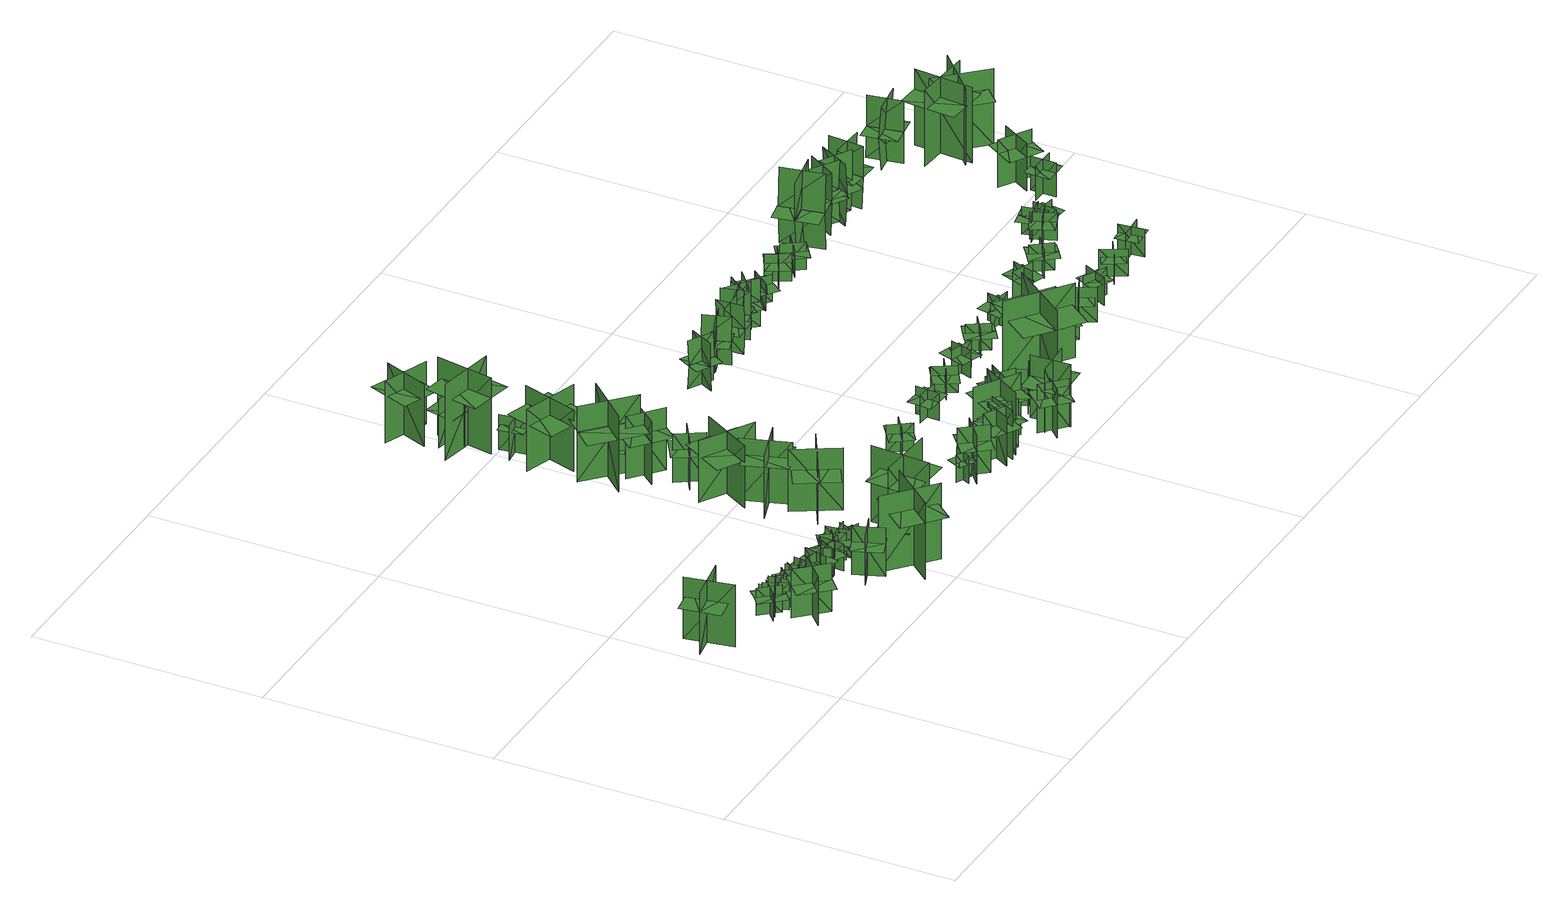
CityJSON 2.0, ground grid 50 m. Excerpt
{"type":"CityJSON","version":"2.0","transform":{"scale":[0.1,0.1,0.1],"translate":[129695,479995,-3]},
"CityObjects":{
"tree1":{"type":"SolitaryVegetationObject","geometry":[{"type":"MultiSurface","lod":"1","boundaries":[[[0,1,2]],[[0,2,3]],[[4,5,6]],[[4,6,7]],[[8,9,10]],[[8,10,11]],[[8,11,12]],[[8,12,13]]]}]},
"tree2":{"type":"SolitaryVegetationObject","geometry":[{"type":"MultiSurface","lod":"1","boundaries":[[[14,15,16]],[[14,16,17]],[[18,19,20]],[[18,20,21]],[[22,23,24]],[[22,24,25]],[[22,23,26]],[[22,26,27]]]}]},
"tree3":{"type":"SolitaryVegetationObject","geometry":[{"type":"MultiSurface","lod":"1","boundaries":[[[28,29,30]],[[28,30,31]],[[32,33,34]],[[32,34,35]],[[36,37,38]],[[36,38,39]],[[36,39,40]],[[36,40,41]]]}]},
"tree4":{"type":"SolitaryVegetationObject","geometry":[{"type":"MultiSurface","lod":"1","boundaries":[[[42,43,44]],[[42,44,45]],[[46,47,48]],[[46,48,49]],[[50,51,52]],[[50,52,53]],[[50,53,54]],[[50,54,55]]]}]},
"tree5":{"type":"SolitaryVegetationObject","geometry":[{"type":"MultiSurface","lod":"1","boundaries":[[[56,57,58]],[[56,58,59]],[[60,61,62]],[[60,62,63]],[[64,65,66]],[[64,66,67]],[[64,67,68]],[[64,68,69]]]}]},
"tree6":{"type":"SolitaryVegetationObject","geometry":[{"type":"MultiSurface","lod":"1","boundaries":[[[70,71,72]],[[70,72,73]],[[74,75,76]],[[74,76,77]],[[78,79,80]],[[78,80,81]],[[78,81,82]],[[78,82,83]]]}]},
"tree7":{"type":"SolitaryVegetationObject","geometry":[{"type":"MultiSurface","lod":"1","boundaries":[[[84,85,86]],[[84,86,87]],[[88,89,90]],[[88,90,91]],[[92,93,94]],[[92,94,95]],[[92,95,96]],[[92,96,97]]]}]},
"tree8":{"type":"SolitaryVegetationObject","geometry":[{"type":"MultiSurface","lod":"1","boundaries":[[[98,99,100]],[[98,100,101]],[[102,103,104]],[[102,104,105]],[[106,107,108]],[[106,108,109]],[[106,109,110]],[[106,110,111]]]}]},
"tree9":{"type":"SolitaryVegetationObject","geometry":[{"type":"MultiSurface","lod":"1","boundaries":[[[112,113,114]],[[112,114,115]],[[116,117,118]],[[116,118,119]],[[120,121,122]],[[120,122,123]],[[120,123,124]],[[120,124,125]]]}]},
"tree10":{"type":"SolitaryVegetationObject","geometry":[{"type":"MultiSurface","lod":"1","boundaries":[[[126,127,128]],[[126,128,129]],[[130,131,132]],[[130,132,133]],[[134,135,136]],[[134,136,137]],[[134,137,138]],[[134,138,139]]]}]},
"tree11":{"type":"SolitaryVegetationObject","geometry":[{"type":"MultiSurface","lod":"1","boundaries":[[[140,141,142]],[[140,142,143]],[[144,145,146]],[[144,146,147]],[[148,149,150]],[[148,150,151]],[[148,151,152]],[[148,152,153]]]}]},
"tree12":{"type":"SolitaryVegetationObject","geometry":[{"type":"MultiSurface","lod":"1","boundaries":[[[154,155,156]],[[154,156,157]],[[158,159,160]],[[158,160,161]],[[162,163,164]],[[162,164,165]],[[162,165,166]],[[162,166,167]]]}]},
"tree13":{"type":"SolitaryVegetationObject","geometry":[{"type":"MultiSurface","lod":"1","boundaries":[[[168,169,170]],[[168,170,171]],[[172,173,174]],[[172,174,175]],[[176,177,178]],[[176,178,179]],[[176,180,181]],[[176,181,177]]]}]},
"tree14":{"type":"SolitaryVegetationObject","geometry":[{"type":"MultiSurface","lod":"1","boundaries":[[[182,183,184]],[[182,184,185]],[[186,187,188]],[[186,188,189]],[[190,191,192]],[[190,192,193]],[[190,193,194]],[[190,194,195]]]}]},
"tree15":{"type":"SolitaryVegetationObject","geometry":[{"type":"MultiSurface","lod":"1","boundaries":[[[196,197,198]],[[196,198,199]],[[200,201,202]],[[200,202,203]],[[204,205,206]],[[204,206,207]],[[204,207,208]],[[204,208,209]]]}]},
"tree16":{"type":"SolitaryVegetationObject","geometry":[{"type":"MultiSurface","lod":"1","boundaries":[[[210,211,212]],[[210,212,213]],[[214,215,216]],[[214,216,217]],[[218,219,220]],[[218,220,221]],[[218,221,222]],[[218,222,223]]]}]},
"tree17":{"type":"SolitaryVegetationObject","geometry":[{"type":"MultiSurface","lod":"1","boundaries":[[[224,225,226]],[[224,226,227]],[[228,229,230]],[[228,230,231]],[[232,233,234]],[[232,234,235]],[[232,236,237]],[[232,237,233]]]}]},
"tree18":{"type":"SolitaryVegetationObject","geometry":[{"type":"MultiSurface","lod":"1","boundaries":[[[238,239,240]],[[238,240,241]],[[242,243,244]],[[242,244,245]],[[246,247,248]],[[246,248,249]],[[246,249,250]],[[246,250,251]]]}]},
"tree19":{"type":"SolitaryVegetationObject","geometry":[{"type":"MultiSurface","lod":"1","boundaries":[[[252,253,254]],[[252,254,255]],[[256,257,258]],[[256,258,259]],[[260,261,262]],[[260,262,263]],[[260,264,265]],[[260,265,261]]]}]},
"tree20":{"type":"SolitaryVegetationObject","geometry":[{"type":"MultiSurface","lod":"1","boundaries":[[[266,267,268]],[[266,268,269]],[[270,271,272]],[[270,272,273]],[[274,275,276]],[[274,276,277]],[[274,277,278]],[[274,278,279]]]}]},
"tree21":{"type":"SolitaryVegetationObject","geometry":[{"type":"MultiSurface","lod":"1","boundaries":[[[280,281,282]],[[280,282,283]],[[284,285,286]],[[284,286,287]],[[288,289,290]],[[288,290,291]],[[288,292,293]],[[288,293,289]]]}]},
"tree22":{"type":"SolitaryVegetationObject","geometry":[{"type":"MultiSurface","lod":"1","boundaries":[[[294,295,296]],[[294,296,297]],[[298,299,300]],[[298,300,301]],[[302,303,304]],[[302,304,305]],[[302,303,306]],[[302,306,307]]]}]},
"tree23":{"type":"SolitaryVegetationObject","geometry":[{"type":"MultiSurface","lod":"1","boundaries":[[[308,309,310]],[[308,310,311]],[[312,313,314]],[[312,314,315]],[[316,317,318]],[[316,318,319]],[[316,320,321]],[[316,321,317]]]}]},
"tree24":{"type":"SolitaryVegetationObject","geometry":[{"type":"MultiSurface","lod":"1","boundaries":[[[322,323,324]],[[322,324,325]],[[326,327,328]],[[326,328,329]],[[330,331,332]],[[330,332,333]],[[330,333,334]],[[330,334,335]]]}]},
"tree25":{"type":"SolitaryVegetationObject","geometry":[{"type":"MultiSurface","lod":"1","boundaries":[[[336,337,338]],[[336,338,339]],[[340,341,342]],[[340,342,343]],[[344,345,346]],[[344,346,347]],[[344,345,348]],[[344,348,349]]]}]},
"tree26":{"type":"SolitaryVegetationObject","geometry":[{"type":"MultiSurface","lod":"1","boundaries":[[[350,351,352]],[[350,352,353]],[[354,355,356]],[[354,356,357]],[[358,359,360]],[[358,360,361]],[[358,362,363]],[[358,363,359]]]}]},
"tree27":{"type":"SolitaryVegetationObject","geometry":[{"type":"MultiSurface","lod":"1","boundaries":[[[364,365,366]],[[364,366,367]],[[368,369,370]],[[368,370,371]],[[372,373,374]],[[372,374,375]],[[372,376,377]],[[372,377,373]]]}]},
"tree28":{"type":"SolitaryVegetationObject","geometry":[{"type":"MultiSurface","lod":"1","boundaries":[[[378,379,380]],[[378,380,381]],[[382,383,384]],[[382,384,385]],[[386,387,388]],[[386,388,389]],[[386,390,391]],[[386,391,387]]]}]},
"tree29":{"type":"SolitaryVegetationObject","geometry":[{"type":"MultiSurface","lod":"1","boundaries":[[[392,393,394]],[[392,394,395]],[[396,397,398]],[[396,398,399]],[[400,401,402]],[[400,402,403]],[[400,403,404]],[[400,404,405]]]}]},
"tree30":{"type":"SolitaryVegetationObject","geometry":[{"type":"MultiSurface","lod":"1","boundaries":[[[406,407,408]],[[406,408,409]],[[410,411,412]],[[410,412,413]],[[414,415,416]],[[414,416,417]],[[414,418,419]],[[414,419,415]]]}]},
"tree31":{"type":"SolitaryVegetationObject","geometry":[{"type":"MultiSurface","lod":"1","boundaries":[[[420,421,422]],[[420,422,423]],[[424,425,426]],[[424,426,427]],[[428,429,430]],[[428,430,431]],[[428,432,433]],[[428,433,429]]]}]},
"tree32":{"type":"SolitaryVegetationObject","geometry":[{"type":"MultiSurface","lod":"1","boundaries":[[[434,435,436]],[[434,436,437]],[[438,439,440]],[[438,440,441]],[[442,443,444]],[[442,444,445]],[[442,446,447]],[[442,447,443]]]}]},
"tree33":{"type":"SolitaryVegetationObject","geometry":[{"type":"MultiSurface","lod":"1","boundaries":[[[448,449,450]],[[448,450,451]],[[452,453,454]],[[452,454,455]],[[456,457,458]],[[456,458,459]],[[456,460,461]],[[456,461,457]]]}]},
"tree34":{"type":"SolitaryVegetationObject","geometry":[{"type":"MultiSurface","lod":"1","boundaries":[[[462,463,464]],[[462,464,465]],[[466,467,468]],[[466,468,469]],[[470,471,472]],[[470,472,473]],[[470,474,475]],[[470,475,471]]]}]},
"tree35":{"type":"SolitaryVegetationObject","geometry":[{"type":"MultiSurface","lod":"1","boundaries":[[[476,477,478]],[[476,478,479]],[[480,481,482]],[[480,482,483]],[[484,485,486]],[[484,486,487]],[[484,488,489]],[[484,489,485]]]}]},
"tree36":{"type":"SolitaryVegetationObject","geometry":[{"type":"MultiSurface","lod":"1","boundaries":[[[490,491,492]],[[490,492,493]],[[494,495,496]],[[494,496,497]],[[498,499,500]],[[498,500,501]],[[498,501,502]],[[498,502,503]]]}]},
"tree37":{"type":"SolitaryVegetationObject","geometry":[{"type":"MultiSurface","lod":"1","boundaries":[[[504,505,506]],[[504,506,507]],[[508,509,510]],[[508,510,511]],[[512,513,514]],[[512,514,515]],[[512,516,517]],[[512,517,513]]]}]},
"tree38":{"type":"SolitaryVegetationObject","geometry":[{"type":"MultiSurface","lod":"1","boundaries":[[[518,519,520]],[[518,520,521]],[[522,523,524]],[[522,524,525]],[[526,527,528]],[[526,528,529]],[[526,530,531]],[[526,531,527]]]}]},
"tree39":{"type":"SolitaryVegetationObject","geometry":[{"type":"MultiSurface","lod":"1","boundaries":[[[532,533,534]],[[532,534,535]],[[536,537,538]],[[536,538,539]],[[540,541,542]],[[540,542,543]],[[540,544,545]],[[540,545,541]]]}]},
"tree40":{"type":"SolitaryVegetationObject","geometry":[{"type":"MultiSurface","lod":"1","boundaries":[[[546,547,548]],[[546,548,549]],[[550,551,552]],[[550,552,553]],[[554,555,556]],[[554,556,557]],[[554,558,559]],[[554,559,555]]]}]},
"tree41":{"type":"SolitaryVegetationObject","geometry":[{"type":"MultiSurface","lod":"1","boundaries":[[[560,561,562]],[[560,562,563]],[[564,565,566]],[[564,566,567]],[[568,569,570]],[[568,570,571]],[[568,571,572]],[[568,572,573]]]}]},
"tree42":{"type":"SolitaryVegetationObject","geometry":[{"type":"MultiSurface","lod":"1","boundaries":[[[574,575,576]],[[574,576,577]],[[578,579,580]],[[578,580,581]],[[582,583,584]],[[582,584,585]],[[582,586,587]],[[582,587,583]]]}]},
"tree43":{"type":"SolitaryVegetationObject","geometry":[{"type":"MultiSurface","lod":"1","boundaries":[[[588,589,590]],[[588,590,591]],[[592,593,594]],[[592,594,595]],[[596,597,598]],[[596,598,599]],[[596,600,601]],[[596,601,597]]]}]},
"tree44":{"type":"SolitaryVegetationObject","geometry":[{"type":"MultiSurface","lod":"1","boundaries":[[[602,603,604]],[[602,604,605]],[[606,607,608]],[[606,608,609]],[[610,611,607]],[[610,607,606]],[[612,613,603]],[[612,603,602]],[[602,603,614]],[[602,614,615]],[[602,616,617]],[[602,617,603]]]}]},
"tree45":{"type":"SolitaryVegetationObject","geometry":[{"type":"MultiSurface","lod":"1","boundaries":[[[618,619,620]],[[618,620,621]],[[622,623,624]],[[622,624,625]],[[626,627,628]],[[626,628,629]],[[626,629,630]],[[626,630,631]]]}]},
"tree46":{"type":"SolitaryVegetationObject","geometry":[{"type":"MultiSurface","lod":"1","boundaries":[[[632,633,634]],[[632,634,635]],[[636,637,638]],[[636,638,639]],[[640,641,642]],[[640,642,643]],[[640,643,644]],[[640,644,645]]]}]},
"tree47":{"type":"SolitaryVegetationObject","geometry":[{"type":"MultiSurface","lod":"1","boundaries":[[[646,647,648]],[[646,648,649]],[[650,651,652]],[[650,652,653]],[[654,655,651]],[[654,651,650]],[[656,657,647]],[[656,647,646]],[[646,647,658]],[[646,658,659]],[[646,660,661]],[[646,661,647]]]}]},
"tree48":{"type":"SolitaryVegetationObject","geometry":[{"type":"MultiSurface","lod":"1","boundaries":[[[662,663,664]],[[662,664,665]],[[666,667,668]],[[666,668,669]],[[670,671,672]],[[670,672,673]],[[670,673,674]],[[670,674,675]]]}]},
"tree49":{"type":"SolitaryVegetationObject","geometry":[{"type":"MultiSurface","lod":"1","boundaries":[[[676,677,678]],[[676,678,679]],[[680,681,682]],[[680,682,683]],[[684,685,681]],[[684,681,680]],[[686,687,677]],[[686,677,676]],[[676,677,688]],[[676,688,689]],[[676,690,691]],[[676,691,677]]]}]},
"tree50":{"type":"SolitaryVegetationObject","geometry":[{"type":"MultiSurface","lod":"1","boundaries":[[[692,693,694]],[[692,694,695]],[[696,697,698]],[[696,698,699]],[[700,701,702]],[[700,702,703]],[[700,703,704]],[[700,704,705]]]}]},
"tree51":{"type":"SolitaryVegetationObject","geometry":[{"type":"MultiSurface","lod":"1","boundaries":[[[706,707,708]],[[706,708,709]],[[710,711,712]],[[710,712,713]],[[714,715,711]],[[714,711,710]],[[716,717,707]],[[716,707,706]],[[706,707,718]],[[706,718,719]],[[706,720,721]],[[706,721,707]]]}]},
"tree52":{"type":"SolitaryVegetationObject","geometry":[{"type":"MultiSurface","lod":"1","boundaries":[[[722,723,724]],[[722,724,725]],[[726,727,728]],[[726,728,729]],[[730,731,727]],[[730,727,726]],[[732,733,723]],[[732,723,722]],[[722,723,734]],[[722,734,735]],[[722,736,737]],[[722,737,723]]]}]},
"tree53":{"type":"SolitaryVegetationObject","geometry":[{"type":"MultiSurface","lod":"1","boundaries":[[[738,739,740]],[[738,740,741]],[[742,743,744]],[[742,744,745]],[[746,747,748]],[[746,748,749]],[[746,749,750]],[[746,750,751]]]}]},
"tree54":{"type":"SolitaryVegetationObject","geometry":[{"type":"MultiSurface","lod":"1","boundaries":[[[752,753,754]],[[752,754,755]],[[756,757,758]],[[756,758,759]],[[760,761,757]],[[760,757,756]],[[762,763,753]],[[762,753,752]],[[752,753,764]],[[752,764,765]],[[752,766,767]],[[752,767,753]]]}]},
"tree55":{"type":"SolitaryVegetationObject","geometry":[{"type":"MultiSurface","lod":"1","boundaries":[[[768,769,770]],[[768,770,771]],[[772,773,774]],[[772,774,775]],[[776,777,778]],[[776,778,779]],[[776,779,780]],[[776,780,781]]]}]},
"tree56":{"type":"SolitaryVegetationObject","geometry":[{"type":"MultiSurface","lod":"1","boundaries":[[[782,783,784]],[[782,784,785]],[[786,787,788]],[[786,788,789]],[[790,791,792]],[[790,792,793]],[[790,793,794]],[[790,794,795]]]}]},
"tree57":{"type":"SolitaryVegetationObject","geometry":[{"type":"MultiSurface","lod":"1","boundaries":[[[796,797,798]],[[796,798,799]],[[800,801,802]],[[800,802,803]],[[804,805,806]],[[804,806,807]],[[804,807,808]],[[804,808,809]]]}]},
"tree58":{"type":"SolitaryVegetationObject","geometry":[{"type":"MultiSurface","lod":"1","boundaries":[[[810,811,812]],[[810,812,813]],[[814,815,816]],[[814,816,817]],[[818,819,820]],[[818,820,821]],[[818,821,822]],[[818,822,823]]]}]},
"tree59":{"type":"SolitaryVegetationObject","geometry":[{"type":"MultiSurface","lod":"1","boundaries":[[[824,825,826]],[[824,826,827]],[[828,829,830]],[[828,830,831]],[[832,833,834]],[[832,834,835]],[[832,835,836]],[[832,836,837]]]}]},
"tree60":{"type":"SolitaryVegetationObject","geometry":[{"type":"MultiSurface","lod":"1","boundaries":[[[838,839,840]],[[838,840,841]],[[842,843,844]],[[842,844,845]],[[846,847,848]],[[846,848,849]],[[846,849,850]],[[846,850,851]]]}]},
"tree61":{"type":"SolitaryVegetationObject","geometry":[{"type":"MultiSurface","lod":"1","boundaries":[[[852,853,854]],[[852,854,855]],[[856,857,858]],[[856,858,859]],[[860,861,862]],[[860,862,863]],[[860,863,864]],[[860,864,865]]]}]},
"tree62":{"type":"SolitaryVegetationObject","geometry":[{"type":"MultiSurface","lod":"1","boundaries":[[[866,867,868]],[[866,868,869]],[[870,871,872]],[[870,872,873]],[[874,875,876]],[[874,876,877]],[[874,877,878]],[[874,878,879]]]}]},
"tree63":{"type":"SolitaryVegetationObject","geometry":[{"type":"MultiSurface","lod":"1","boundaries":[[[880,881,882]],[[880,882,883]],[[884,885,886]],[[884,886,887]],[[888,889,890]],[[888,890,891]],[[888,891,892]],[[888,892,893]]]}]},
"tree64":{"type":"SolitaryVegetationObject","geometry":[{"type":"MultiSurface","lod":"1","boundaries":[[[894,895,896]],[[894,896,897]],[[898,899,900]],[[898,900,901]],[[902,903,899]],[[902,899,898]],[[904,905,895]],[[904,895,894]],[[894,895,906]],[[894,906,907]],[[894,908,909]],[[894,909,895]]]}]},
"tree65":{"type":"SolitaryVegetationObject","geometry":[{"type":"MultiSurface","lod":"1","boundaries":[[[910,911,912]],[[910,912,913]],[[914,915,916]],[[914,916,917]],[[918,919,920]],[[918,920,921]],[[918,921,922]],[[918,922,923]]]}]},
"tree66":{"type":"SolitaryVegetationObject","geometry":[{"type":"MultiSurface","lod":"1","boundaries":[[[924,925,926]],[[924,926,927]],[[928,929,930]],[[928,930,931]],[[932,933,929]],[[932,929,928]],[[934,935,925]],[[934,925,924]],[[924,925,936]],[[924,936,937]],[[924,938,939]],[[924,939,925]]]}]},
"tree67":{"type":"SolitaryVegetationObject","geometry":[{"type":"MultiSurface","lod":"1","boundaries":[[[940,941,942]],[[940,942,943]],[[944,945,946]],[[944,946,947]],[[948,949,950]],[[948,950,951]],[[948,951,952]],[[948,952,953]]]}]},
"tree68":{"type":"SolitaryVegetationObject","geometry":[{"type":"MultiSurface","lod":"1","boundaries":[[[954,955,956]],[[954,956,957]],[[958,959,960]],[[958,960,961]],[[962,963,964]],[[962,964,965]],[[962,965,966]],[[962,966,967]]]}]},
"tree69":{"type":"SolitaryVegetationObject","geometry":[{"type":"MultiSurface","lod":"1","boundaries":[[[968,969,970]],[[968,970,971]],[[972,973,974]],[[972,974,975]],[[976,977,978]],[[976,978,979]],[[976,979,980]],[[976,980,981]]]}]},
"tree70":{"type":"SolitaryVegetationObject","geometry":[{"type":"MultiSurface","lod":"1","boundaries":[[[982,983,984]],[[982,984,985]],[[986,987,988]],[[986,988,989]],[[990,991,987]],[[990,987,986]],[[992,993,983]],[[992,983,982]],[[982,983,994]],[[982,994,995]],[[982,996,997]],[[982,997,983]]]}]},
"tree71":{"type":"SolitaryVegetationObject","geometry":[{"type":"MultiSurface","lod":"1","boundaries":[[[998,999,1000]],[[998,1000,1001]],[[1002,1003,1004]],[[1002,1004,1005]],[[1006,1007,1008]],[[1006,1008,1009]],[[1006,1009,1010]],[[1006,1010,1011]]]}]},
"tree72":{"type":"SolitaryVegetationObject","geometry":[{"type":"MultiSurface","lod":"1","boundaries":[[[1012,1013,1014]],[[1012,1014,1015]],[[1016,1017,1018]],[[1016,1018,1019]],[[1020,1021,1017]],[[1020,1017,1016]],[[1022,1023,1013]],[[1022,1013,1012]],[[1012,1013,1024]],[[1012,1024,1025]],[[1012,1026,1027]],[[1012,1027,1013]]]}]},
"tree73":{"type":"SolitaryVegetationObject","geometry":[{"type":"MultiSurface","lod":"1","boundaries":[[[1028,1029,1030]],[[1028,1030,1031]],[[1032,1033,1034]],[[1032,1034,1035]],[[1036,1037,1038]],[[1036,1038,1039]],[[1036,1039,1040]],[[1036,1040,1041]]]}]},
"tree74":{"type":"SolitaryVegetationObject","geometry":[{"type":"MultiSurface","lod":"1","boundaries":[[[1042,1043,1044]],[[1042,1044,1045]],[[1046,1047,1048]],[[1046,1048,1049]],[[1050,1051,1052]],[[1050,1052,1053]],[[1050,1053,1054]],[[1050,1054,1055]]]}]},
"tree75":{"type":"SolitaryVegetationObject","geometry":[{"type":"MultiSurface","lod":"1","boundaries":[[[1056,1057,1058]],[[1056,1058,1059]],[[1060,1061,1062]],[[1060,1062,1063]],[[1064,1065,1061]],[[1064,1061,1060]],[[1066,1067,1057]],[[1066,1057,1056]],[[1056,1057,1068]],[[1056,1068,1069]],[[1056,1070,1071]],[[1056,1071,1057]]]}]},
"tree76":{"type":"SolitaryVegetationObject","geometry":[{"type":"MultiSurface","lod":"1","boundaries":[[[1072,1073,1074]],[[1072,1074,1075]],[[1076,1077,1078]],[[1076,1078,1079]],[[1080,1081,1082]],[[1080,1082,1083]],[[1080,1084,1085]],[[1080,1085,1081]]]}]},
"tree77":{"type":"SolitaryVegetationObject","geometry":[{"type":"MultiSurface","lod":"1","boundaries":[[[1086,1087,1088]],[[1086,1088,1089]],[[1090,1091,1092]],[[1090,1092,1093]],[[1094,1095,1096]],[[1094,1096,1097]],[[1094,1098,1099]],[[1094,1099,1095]]]}]}
},
"vertices":[
[46,363,13],[64,260,13],[64,260,153],[46,363,153],[8,308,13],[8,308,153],[111,326,153],[111,326,13],[8,308,109],[15,265,109],[98,279,109],[90,322,109],[83,365,109],[1,351,109],
[261,150,15],[205,210,15],[205,210,125],[261,150,125],[263,206,15],[203,150,15],[203,150,125],[263,206,125],[263,151,88],[207,212,88],[177,184,88],[233,124,88],[232,235,88],[288,174,88],
[232,277,6],[232,277,68],[192,242,68],[192,242,6],[229,241,6],[229,241,68],[195,280,68],[195,280,6],[234,235,48],[254,253,48],[211,301,48],[192,283,48],[172,266,48],[214,218,48],
[207,246,6],[207,246,68],[256,269,68],[256,269,6],[220,280,6],[220,280,68],[242,233,68],[242,233,6],[217,287,48],[193,276,48],[220,218,48],[244,229,48],[268,240,48],[241,298,48],
[246,280,6],[246,280,68],[254,227,68],[254,227,6],[274,258,6],[274,258,68],[223,250,68],[223,250,6],[282,259,48],[278,285,48],[215,276,48],[219,249,48],[223,223,48],[286,232,48],
[288,235,6],[288,235,68],[248,270,68],[248,270,6],[252,233,6],[252,233,68],[286,272,68],[286,272,6],[247,227,48],[268,209,48],[309,258,48],[289,276,48],[268,293,48],[227,244,48],
[273,229,6],[273,229,68],[307,270,68],[307,270,6],[271,265,6],[271,265,68],[310,232,68],[310,232,6],[264,270,48],[247,250,48],[296,209,48],[313,229,48],[331,249,48],[282,291,48],
[300,270,6],[300,270,68],[316,219,68],[316,219,6],[331,252,6],[331,252,68],[282,237,68],[282,237,6],[339,255,48],[331,280,48],[270,261,48],[278,235,48],[286,210,48],[347,229,48],
[304,244,6],[304,244,68],[357,241,68],[357,241,6],[331,267,6],[331,267,68],[328,216,68],[328,216,6],[332,275,48],[305,277,48],[301,213,48],[328,211,48],[354,209,48],[358,273,48],
[347,239,11],[347,249,11],[347,249,2],[347,239,2],[343,239,7],[343,249,7],[351,249,7],[351,239,7],[341,246,7],[341,246,11],[352,246,11],[352,246,7],[352,246,2],[341,246,2],
[391,231,6],[391,231,68],[339,243,68],[339,243,6],[360,213,6],[360,213,68],[372,263,68],[372,263,6],[359,205,48],[385,199,48],[399,262,48],[373,267,48],[347,273,48],[332,211,48],
[395,212,6],[395,212,68],[372,261,68],[372,261,6],[361,225,6],[361,225,68],[408,247,68],[408,247,6],[354,222,48],[365,197,48],[423,225,48],[412,249,48],[401,273,48],[343,246,48],
[379,137,14],[441,161,14],[441,161,124],[379,137,124],[425,116,14],[402,178,14],[402,178,124],[425,116,124],[425,116,89],[402,178,89],[368,165,89],[392,103,89],[459,129,89],[436,191,89],
[425,220,6],[425,220,68],[379,247,68],[379,247,6],[390,212,6],[390,212,68],[416,256,68],[416,256,6],[386,205,48],[409,192,48],[442,247,48],[418,260,48],[395,274,48],[363,218,48],
[421,256,6],[421,256,68],[418,203,68],[418,203,6],[444,228,6],[444,228,68],[393,232,68],[393,232,6],[452,228,48],[454,255,48],[390,259,48],[388,232,48],[387,205,48],[451,201,48],
[420,257,10],[420,257,72],[451,214,72],[451,214,10],[455,251,10],[455,251,72],[414,221,72],[414,221,10],[462,256,52],[446,277,52],[394,240,52],[410,218,52],[425,196,52],[477,234,52],
[535,142,14],[450,43,14],[450,43,187],[535,142,187],[432,134,14],[531,49,14],[531,49,187],[432,134,187],[528,133,142],[450,43,142],[489,10,142],[566,100,142],[489,167,142],[411,77,142],
[480,236,13],[480,236,75],[426,230,75],[426,230,13],[457,208,13],[457,208,75],[451,260,75],[451,260,13],[457,201,55],[484,204,55],[477,267,55],[450,264,55],[424,261,55],[431,197,55],
[537,135,14],[472,120,14],[472,120,125],[537,135,125],[494,162,14],[509,97,14],[509,97,125],[494,162,125],[494,162,89],[509,97,89],[544,105,89],[529,170,89],[458,154,89],[473,89,89],
[485,246,6],[485,246,68],[465,197,68],[465,197,6],[498,212,6],[498,212,68],[451,232,68],[451,232,6],[506,209,48],[516,234,48],[457,259,48],[446,234,48],[436,209,48],[495,185,48],
[668,159,10],[538,167,10],[538,167,183],[668,159,183],[599,235,10],[592,106,10],[592,106,183],[599,235,183],[657,160,138],[538,167,138],[535,115,138],[654,109,138],[660,211,138],[541,218,138],
[541,321,11],[634,373,11],[634,373,152],[541,321,152],[611,302,11],[559,394,11],[559,394,152],[611,302,152],[543,318,105],[635,370,105],[609,416,105],[517,364,105],[656,333,105],[564,281,105],
[554,500,10],[587,399,10],[587,399,151],[554,500,151],[517,425,10],[618,458,10],[618,458,151],[517,425,151],[557,491,115],[587,399,115],[627,412,115],[597,504,115],[517,478,115],[547,386,115],
[596,585,13],[530,474,13],[530,474,153],[596,585,153],[507,562,13],[618,496,13],[618,496,153],[507,562,153],[511,559,114],[483,510,114],[585,450,114],[613,499,114],[642,547,114],[540,607,114],
[475,809,9],[569,720,9],[569,720,181],[475,809,181],[478,721,9],[567,815,9],[567,815,181],[478,721,181],[472,806,124],[566,717,124],[611,764,124],[517,853,124],[530,679,124],[436,768,124],
[586,585,13],[551,641,13],[551,641,123],[586,585,123],[597,634,13],[541,599,13],[541,599,123],[597,634,123],[597,634,87],[541,599,87],[560,569,87],[616,603,87],[578,665,87],[522,630,87],
[591,675,10],[526,730,10],[526,730,152],[591,675,152],[585,740,10],[530,675,10],[530,675,152],[585,740,152],[585,740,105],[530,675,105],[566,644,105],[621,710,105],[550,770,105],[494,705,105],
[521,760,9],[567,774,9],[567,774,88],[521,760,88],[554,743,9],[540,788,9],[540,788,88],[554,743,88],[554,743,62],[540,788,62],[515,781,62],[529,735,62],[578,751,62],[564,796,62],
[588,874,10],[465,913,10],[465,913,150],[588,874,150],[544,955,10],[505,832,10],[505,832,150],[544,955,150],[543,950,111],[489,967,111],[453,854,111],[507,837,111],[561,820,111],[597,933,111],
[513,998,10],[521,940,10],[521,940,89],[513,998,89],[485,961,10],[544,969,10],[544,969,89],[485,961,89],[514,993,68],[521,940,68],[544,943,68],[537,996,68],[491,991,68],[497,937,68],
[515,1132,9],[492,1004,9],[492,1004,182],[515,1132,182],[431,1073,9],[559,1049,9],[559,1049,182],[431,1073,182],[513,1121,137],[492,1004,137],[542,994,137],[564,1111,137],[463,1130,137],[441,1013,137],
[461,1102,13],[526,1089,13],[526,1089,123],[461,1102,123],[489,1060,13],[502,1125,13],[502,1125,123],[489,1060,123],[489,1060,88],[502,1125,88],[467,1132,88],[453,1067,88],[524,1052,88],[538,1117,88],
[454,1130,12],[493,1229,12],[493,1229,153],[454,1130,153],[531,1164,12],[432,1203,12],[432,1203,153],[531,1164,153],[457,1139,116],[493,1229,116],[454,1245,116],[418,1154,116],[496,1123,116],[532,1214,116],
[815,127,24],[781,143,24],[781,143,87],[815,127,87],[805,154,24],[789,120,24],[789,120,87],[805,154,87],[805,154,67],[789,120,67],[807,111,67],[824,145,67],[786,163,67],[770,129,67],
[798,107,21],[850,149,21],[850,149,131],[798,107,131],[848,102,21],[807,154,21],[807,154,131],[848,102,131],[848,102,95],[807,154,95],[779,131,95],[820,79,95],[877,124,95],[835,176,95],
[829,318,17],[829,318,80],[860,274,80],[860,274,17],[865,311,17],[865,311,80],[823,281,80],[823,281,17],[871,316,59],[856,337,59],[804,300,59],[819,278,59],[835,257,59],[887,294,59],
[890,88,17],[923,146,17],[923,146,127],[890,88,127],[939,102,17],[881,135,17],[881,135,127],[939,102,127],[939,102,91],[881,135,91],[863,103,91],[921,70,91],[957,133,91],[899,166,91],
[963,100,17],[903,129,17],[903,129,127],[963,100,127],[946,148,17],[917,89,17],[917,89,127],[946,148,127],[946,148,91],[917,89,91],[950,73,91],[979,133,91],[913,164,91],[884,105,91],
[919,175,14],[1010,118,14],[1010,118,155],[919,175,155],[939,93,14],[995,183,14],[995,183,155],[939,93,155],[927,170,118],[1010,118,118],[1032,154,118],[949,206,118],[905,134,118],[987,83,118],
[1074,45,17],[1026,91,17],[1026,91,127],[1074,45,127],[1073,96,17],[1027,48,17],[1027,48,127],[1073,96,127],[1073,96,91],[1027,48,91],[1053,23,91],[1099,71,91],[1047,121,91],[1001,73,91],
[983,332,18],[983,332,80],[979,279,80],[979,279,18],[1006,304,18],[1006,304,80],[955,308,80],[955,308,18],[1014,304,60],[1016,330,60],[952,335,60],[950,308,60],[948,282,60],[1012,277,60],
[1011,146,16],[1050,200,16],[1050,200,127],[1011,146,127],[1061,155,16],[1007,194,16],[1007,194,127],[1061,155,127],[1061,155,91],[1007,194,91],[986,164,91],[1040,125,91],[1082,184,91],[1028,223,91],
[1122,86,15],[1037,80,15],[1037,80,157],[1122,86,157],[1073,129,15],[1078,44,15],[1078,44,157],[1073,129,157],[1073,129,111],[1078,44,111],[1125,47,111],[1119,132,111],[1026,126,111],[1032,41,111],
[882,726,69],[910,778,69],[883,793,69],[854,741,69],[869,765,69],[921,737,69],[923,740,123],[871,769,123],[871,769,14],[923,740,14],[884,725,14],[912,777,14],[910,778,123],[882,726,123],[908,712,69],[936,764,69],
[1089,176,20],[1117,121,20],[1117,121,102],[1089,176,102],[1076,135,20],[1131,162,20],[1131,162,102],[1076,135,102],[1082,138,71],[1093,115,71],[1132,134,71],[1121,157,71],[1109,180,71],[1071,161,71],
[1087,292,19],[1087,292,81],[1059,338,81],[1059,338,19],[1052,301,19],[1052,301,81],[1096,328,81],[1096,328,19],[1045,297,60],[1059,274,60],[1114,308,60],[1100,331,60],[1085,354,60],[1031,320,60],
[942,748,73],[998,767,73],[988,796,73],[932,777,73],[959,785,73],[978,729,73],[982,730,127],[963,786,127],[963,786,18],[982,730,18],[942,746,18],[999,765,18],[998,767,127],[942,748,127],[951,720,73],[1008,738,73],
[1130,328,19],[1130,328,81],[1181,312,81],[1181,312,19],[1162,344,19],[1162,344,81],[1146,295,81],[1146,295,19],[1165,352,61],[1139,360,61],[1119,299,61],[1145,291,61],[1170,282,61],[1190,343,61],
[1058,758,72],[999,755,72],[1001,724,72],[1060,727,72],[1032,727,72],[1028,786,72],[1025,786,127],[1028,727,127],[1028,727,17],[1025,786,17],[1058,761,17],[999,757,17],[999,755,127],[1058,758,127],[1057,788,72],[997,785,72],
[1183,245,16],[1308,150,16],[1308,150,186],[1183,245,186],[1199,134,16],[1295,260,16],[1295,260,186],[1199,134,186],[1203,139,139],[1258,98,139],[1346,213,139],[1291,254,139],[1236,296,139],[1148,181,139],
[1070,799,71],[1085,741,71],[1115,749,71],[1100,807,71],[1106,779,71],[1049,764,71],[1050,760,125],[1107,775,125],[1107,775,16],[1050,760,16],[1068,798,16],[1083,741,16],[1085,741,125],[1070,799,125],[1041,791,71],[1056,734,71],
[1072,795,70],[1120,759,70],[1138,783,70],[1091,819,70],[1113,801,70],[1077,754,70],[1080,752,125],[1116,799,125],[1116,799,16],[1080,752,16],[1071,793,16],[1118,757,16],[1120,759,125],[1072,795,125],[1054,771,70],[1101,735,70],
[1264,341,19],[1264,341,81],[1220,311,81],[1220,311,19],[1256,305,19],[1256,305,81],[1228,348,81],[1228,348,19],[1261,299,61],[1283,314,61],[1247,367,61],[1225,352,61],[1203,337,61],[1239,284,61],
[1143,790,69],[1098,752,69],[1118,728,69],[1163,767,69],[1141,749,69],[1102,794,69],[1100,792,124],[1138,747,124],[1138,747,15],[1100,792,15],[1142,792,15],[1097,753,15],[1098,752,124],[1143,790,124],[1124,813,69],[1079,774,69],
[1332,174,15],[1372,215,15],[1372,215,77],[1332,174,77],[1373,175,15],[1332,215,15],[1332,215,77],[1373,175,77],[1371,177,60],[1389,195,60],[1351,231,60],[1333,213,60],[1316,195,60],[1354,159,60],
[1232,768,14],[1232,768,76],[1189,800,76],[1189,800,14],[1196,764,14],[1196,764,76],[1227,804,76],[1227,804,14],[1191,757,56],[1212,741,56],[1251,792,56],[1230,808,56],[1209,824,56],[1170,773,56],
[1341,310,19],[1341,310,81],[1351,362,81],[1351,362,19],[1321,340,19],[1321,340,81],[1372,330,81],[1372,330,19],[1314,342,61],[1308,315,61],[1371,303,61],[1376,329,61],[1382,355,61],[1319,368,61],
[1452,175,11],[1420,239,11],[1420,239,89],[1452,175,89],[1468,223,11],[1404,192,11],[1404,192,89],[1468,223,89],[1465,222,67],[1452,250,67],[1393,222,67],[1406,193,67],[1420,165,67],[1479,194,67],
[1286,813,17],[1286,813,79],[1313,767,79],[1313,767,17],[1321,803,17],[1321,803,79],[1276,777,79],[1276,777,17],[1328,807,59],[1315,830,59],[1259,798,59],[1272,775,59],[1285,752,59],[1341,784,59],
[1492,335,19],[1492,335,81],[1442,353,81],[1442,353,19],[1460,320,19],[1460,320,81],[1477,369,81],[1477,369,19],[1457,313,61],[1482,304,61],[1504,364,61],[1478,373,61],[1453,382,61],[1432,322,61],
[1323,766,19],[1323,766,81],[1367,797,81],[1367,797,19],[1330,802,19],[1330,802,81],[1360,759,81],[1360,759,19],[1326,808,61],[1304,793,61],[1340,740,61],[1362,755,61],[1384,771,61],[1348,823,61],
[1536,242,13],[1510,190,13],[1510,190,75],[1536,242,75],[1497,228,13],[1548,203,13],[1548,203,75],[1497,228,75],[1499,227,58],[1488,205,58],[1535,181,58],[1546,204,58],[1557,226,58],[1510,250,58],
[1581,365,19],[1581,365,81],[1538,334,81],[1538,334,19],[1575,330,19],[1575,330,81],[1545,371,81],[1545,371,19],[1580,323,60],[1601,339,60],[1564,391,60],[1542,375,60],[1520,359,60],[1558,308,60],
[1390,799,101],[1482,816,101],[1472,864,101],[1381,846,101],[1425,853,101],[1443,761,101],[1449,762,186],[1431,854,186],[1431,854,15],[1449,762,15],[1391,795,15],[1482,813,15],[1482,816,186],[1390,799,186],[1399,752,101],[1491,770,101],
[1627,196,13],[1599,246,13],[1599,246,75],[1627,196,75],[1637,235,13],[1588,207,13],[1588,207,75],[1637,235,75],[1635,234,58],[1623,256,58],[1577,230,58],[1590,208,58],[1602,187,58],[1648,213,58],
[1542,839,85],[1501,775,85],[1535,754,85],[1575,818,85],[1555,788,85],[1490,828,85],[1488,825,155],[1552,784,155],[1552,784,15],[1488,825,15],[1539,841,15],[1499,776,15],[1501,775,155],[1542,839,155],[1509,860,85],[1469,795,85],
[1703,199,14],[1698,255,14],[1698,255,76],[1703,199,76],[1729,230,14],[1672,225,14],[1672,225,76],[1729,230,76],[1727,230,59],[1724,255,59],[1672,250,59],[1674,225,59],[1677,200,59],[1729,205,59],
[1650,421,22],[1650,421,84],[1670,372,84],[1670,372,22],[1683,406,22],[1683,406,84],[1635,387,84],[1635,387,22],[1690,409,64],[1680,434,64],[1620,410,64],[1630,385,64],[1640,361,64],[1700,384,64],
[1643,415,20],[1643,415,82],[1695,426,82],[1695,426,20],[1663,445,20],[1663,445,82],[1674,394,82],[1674,394,20],[1662,452,62],[1636,447,62],[1649,384,62],[1675,390,62],[1701,395,62],[1688,458,62],
[1598,780,85],[1531,818,85],[1512,783,86],[1578,746,86],[1547,765,85],[1584,832,85],[1580,834,155],[1543,767,155],[1543,767,15],[1580,834,15],[1599,783,15],[1533,820,15],[1531,818,155],[1598,780,155],[1617,814,86],[1550,851,86],
[1689,434,21],[1689,434,83],[1683,381,83],[1683,381,21],[1711,405,21],[1711,405,83],[1660,411,83],[1660,411,21],[1719,404,63],[1722,431,63],[1658,439,63],[1655,412,63],[1652,385,63],[1715,378,63],
[1623,843,85],[1617,766,85],[1657,763,86],[1662,840,86],[1658,803,85],[1582,809,85],[1582,804,155],[1658,799,155],[1658,799,15],[1582,804,15],[1620,843,15],[1614,767,15],[1617,766,155],[1623,843,155],[1584,845,86],[1579,769,86],
[1840,475,21],[1784,476,21],[1784,476,98],[1840,475,98],[1814,502,21],[1813,446,21],[1813,446,98],[1814,502,98],[1814,502,76],[1786,502,76],[1786,447,76],[1813,446,76],[1841,446,76],[1842,501,76],
[1859,523,21],[1793,563,21],[1793,563,129],[1859,523,129],[1847,573,21],[1807,507,21],[1807,507,129],[1847,573,129],[1847,573,98],[1814,593,98],[1774,527,98],[1807,507,98],[1840,487,98],[1880,553,98],
[1787,844,87],[1799,769,87],[1838,775,87],[1827,850,87],[1831,814,87],[1755,802,87],[1756,797,157],[1832,809,157],[1832,809,17],[1756,797,17],[1784,844,17],[1796,768,17],[1799,769,157],[1787,844,157],[1749,838,87],[1761,763,87],
[1859,651,16],[1869,781,16],[1869,781,188],[1859,651,188],[1937,718,16],[1807,728,16],[1807,728,188],[1937,718,188],[1860,662,143],[1869,781,143],[1818,785,143],[1809,666,143],[1911,658,143],[1920,777,143],
[1941,646,15],[1852,741,15],[1852,741,187],[1941,646,187],[1944,748,15],[1849,660,15],[1849,660,187],[1944,748,187],[1934,654,143],[1852,741,143],[1815,706,143],[1896,619,143],[1971,689,143],[1890,776,143]
]}
